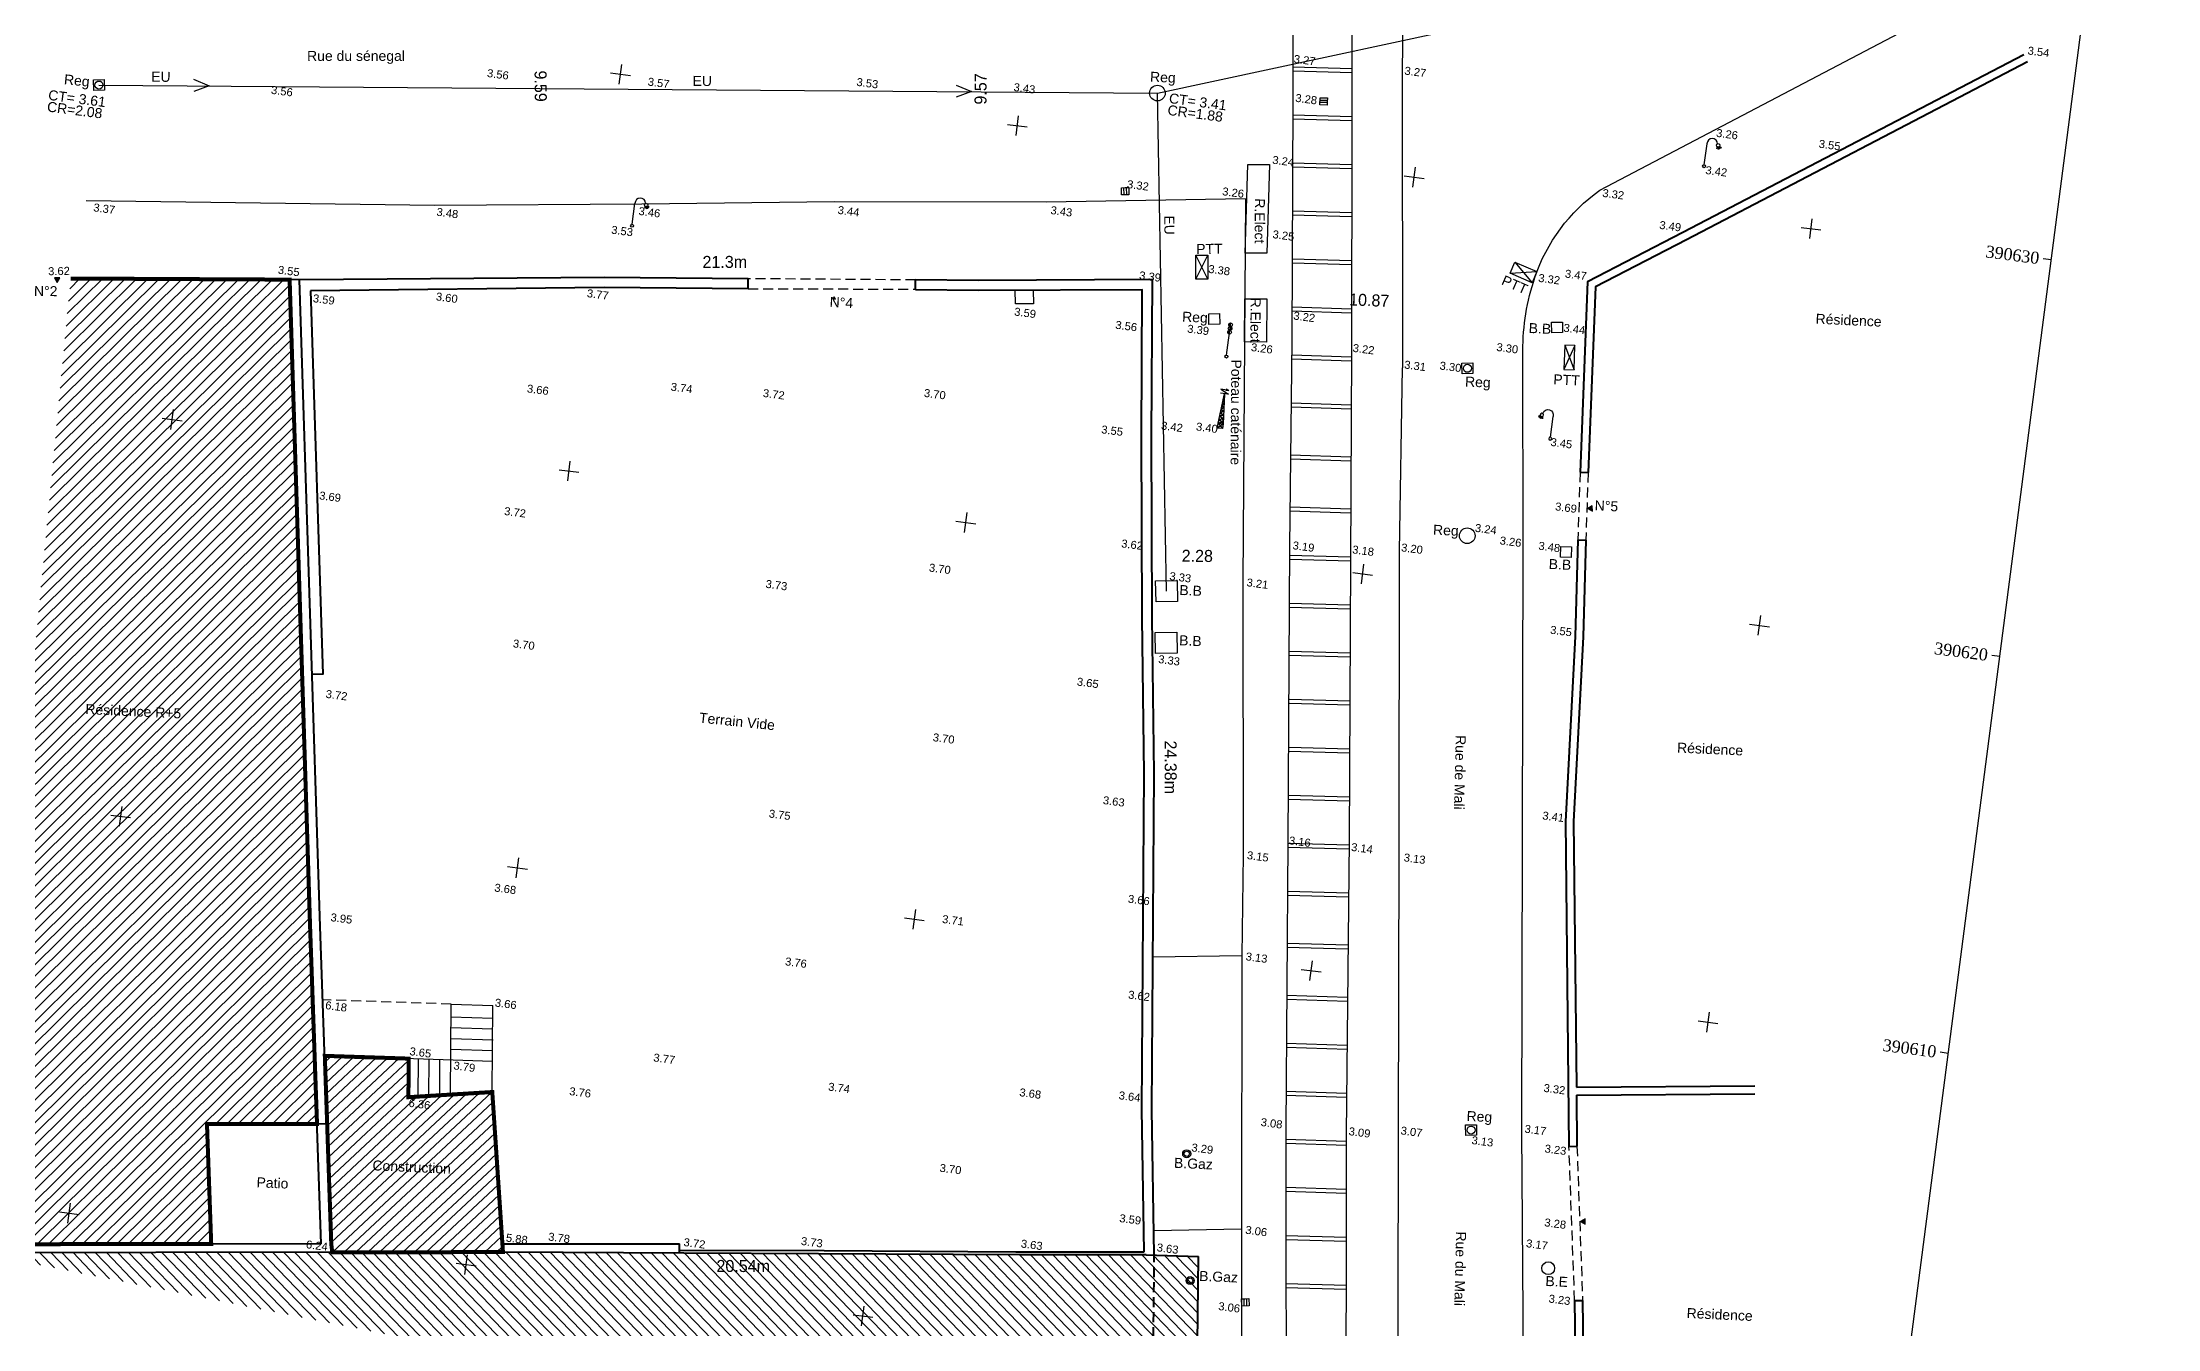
# Model space of a CAD drawing. Header units: millimetres. Extents: x 2804 to 3317, y 6834 to 7064.
# Drawn here: x 3264.3 to 3317.1, y 6948.6 to 6980.8 of the extents above; entities that cross this region are included whole.
import ezdxf
from ezdxf.enums import TextEntityAlignment as Align

# ---------------------------------------------------------------- set-up
doc = ezdxf.new("R2010")
doc.units = ezdxf.units.MM
doc.header["$PDMODE"] = 1
doc.linetypes.add('HIDDEN', pattern=[0.375, 0.25, -0.125])
for name, color, linetype, lineweight in [('Bati', 1, 'Continuous', 40), ('Bloc', 7, 'Continuous', 30), ('Carroyage(4)', 7, 'Continuous', 30), ('cotation', 3, 'Continuous', 30), ('Escalier', 250, 'Continuous', 30), ('F1', 7, 'Continuous', 30), ('Hachures', 8, 'Continuous', 20), ('MiseEnPage', 7, 'Continuous', 30), ('Murs', 11, 'Continuous', 40), ('Rail-Métro', 251, 'Continuous', 30), ('Regard', 7, 'Continuous', 30), ('sens regard', 5, 'Continuous', 30), ('TopoAlt_T', 3, 'Continuous', 30), ('Toponymie', 6, 'Continuous', 30), ('Trottoires', 140, 'Continuous', 30)]:
    doc.layers.add(name, color=color, linetype=linetype, lineweight=lineweight)
doc.styles.add('SEMLTYPE', font='txt.shx')
doc.styles.add('sta', font='LBRITE.TTF')
doc.styles.add('style2', font='swiss.ttf')
doc.styles.add('Times 3.0', font='times.ttf', dxfattribs={"width": 0.99, "height": 0.3})
doc.linetypes.add('Conduite eau', pattern='A,4.5,-1,["o",SEMLTYPE,S=1.5,R=0,X=-1,Y=-0.5],0.666667,-0.333333,0.666667,-0.333333,0.666667,-0.333333,0.666667,-0.333333,0.666667,-0.333333', length=10.5)
doc.dimstyles.new('ISO-25', dxfattribs={"dimtxt": 0.3, "dimasz": 2.5, "dimexe": 1.25, "dimexo": 0.625, "dimtad": 0, "dimdsep": 46, "dimtxsty": 'sta', "dimblk": 'OBLIQUE', "dimcen": 2.5, "dimse1": 1, "dimse2": 1, "dimsd1": 1, "dimsd2": 1, "dimadec": 0, "dimazin": 0, "dimtfac": 1, "dimtmove": 0, "dimatfit": 3, "dimfxl": 1, "dimarcsym": 0})

# ---------------------------------------------------------------- blocks, each defined once
blk = doc.blocks.new('l004')
at = {"color": 0}
for points in [[(0, 0.1), (0, 1.5)], [(0.83, 1.42), (0.93, 1.3)], [(0.85, 1.46), (0.98, 1.37)], [(0.7, 1.4), (0.68, 1.24)], [(0.75, 1.38), (0.78, 1.23)], [(0.79, 1.39), (0.86, 1.25)]]:
    blk.add_lwpolyline(points, dxfattribs=at)
for centre, radius in [((0.75, 1.5), 0.112), ((0, 0), 0.1)]:
    blk.add_circle(centre, radius, dxfattribs=at)
blk.add_arc((0.35, 1.55), 0.354, 8.1301, 188.1301, dxfattribs=at)
blk = doc.blocks.new('BL121', base_point=(1.5, 1))
for points in [[(1.5, 0.69), (1.2, 0.69), (1.2, 1.29), (1.8, 1.29), (1.8, 0.69), (1.5, 0.69)], [(1.41, 0.69), (1.41, 1.29)], [(1.6, 1.29), (1.6, 0.69)]]:
    blk.add_lwpolyline(points)
blk = doc.blocks.new('t006')
at = {"color": 0}
blk.add_line((0, 0), (0, 0), dxfattribs=at)
for points in [[(0.13, -0.08), (0, 0.15), (-0.13, -0.08)], [(0.08, -0.05), (0, 0.09), (-0.08, -0.05)]]:
    blk.add_lwpolyline(points, close=True, dxfattribs=at)
blk.add_lwpolyline([(0, -0.05, 0.156, 0, 0), (0, 0.09, 0, 0, 0)], format="xyseb", dxfattribs=at)
blk = doc.blocks.new('r008')
at = {"color": 0, "const_width": 0.124}
for points in [[(0, 2.2, 0.414214), (-0.07, 2.14, 1)], [(-0.07, 2.14, 0.414214), (0, 2.07, 1)], [(0, 1.7, 0.414214), (-0.07, 1.64, 1)], [(-0.07, 1.64, 0.414214), (0, 1.58, 1)], [(0, 1.83, 0.414214), (0.06, 1.89, 0.414214), (0, 1.95, 1)]]:
    blk.add_lwpolyline(points, format="xyb", dxfattribs=at)
at = {"color": 0}
blk.add_lwpolyline([(0, 0.1), (0, 2.26)], dxfattribs=at)
for centre, radius in [((0, 2.14), 0.124), ((0, 1.89), 0.124), ((0, 1.64), 0.124), ((0, 0), 0.1)]:
    blk.add_circle(centre, radius, dxfattribs=at)
blk = doc.blocks.new('e010')
at = {"color": 0}
for p, q in [((-0.12, 0.12), (0, 1.61)), ((-0.05, 1.02), (0.04, 1.11)), ((-0.03, 1.21), (0.03, 1.27)), ((0.04, 1.1), (-0.03, 1.18)), ((-0.02, 1.41), (0.02, 1.44)), ((0.03, 1.3), (-0.02, 1.35)), ((0.01, 1.49), (-0.01, 1.51)), ((0, 1.61), (0, 1.61)), ((0, 1.61), (0.13, 0.12)), ((-0.05, 0.12), (-0.12, 0.19)), ((-0.12, 0.12), (0.13, 0.12)), ((-0.12, -0.13), (-0.12, 0.12)), ((-0.11, 0.23), (0.1, 0.45)), ((-0.1, 0.43), (0.08, 0.61)), ((0.13, 0.12), (-0.1, 0.35)), ((0.11, 0.32), (-0.09, 0.52)), ((-0.08, 0.63), (0.07, 0.78)), ((0.09, 0.51), (-0.08, 0.68)), ((-0.06, 0.82), (0.06, 0.94)), ((0.08, 0.71), (-0.06, 0.85)), ((0.06, 0.91), (-0.05, 1.01)), ((-0.05, 0.12), (0.11, 0.28)), ((0.13, 0.12), (0.13, -0.13)), ((0.13, -0.13), (-0.12, -0.13))]:
    blk.add_line(p, q, dxfattribs=at)
for points in [[(0.2, 1.81), (-0.2, 1.81), (0.2, 1.61), (-0.2, 1.61)], [(0.05, 1.86), (0.2, 1.81), (0.05, 1.76)], [(0.13, 0.12), (-0.12, -0.13)], [(-0.12, 0.12), (0.13, -0.13)]]:
    blk.add_lwpolyline(points, dxfattribs=at)
blk = doc.blocks.new('*D238')
at = {"layer": 'Defpoints', "color": 0, "ltscale": 2, "transparency": 16777216}
for p in [(3270.708, 6975.309), (3270.708, 6974.867, 3.283), (3292.003, 6974.869, 3.283)]:
    blk.add_point(p, dxfattribs=at)
at = {"layer": 'cotation', "color": 0, "ltscale": 2, "transparency": 16777216, "insert": (3281.319, 6975.31), "char_height": 0.3, "attachment_point": 5, "rotation": 0.0037, "style": 'sta'}
blk.add_mtext('21.3m', dxfattribs=at)
blk = doc.blocks.new('_Oblique')
at = {"color": 0, "linetype": 'ByBlock', "lineweight": -2}
blk.add_line((-0.5, -0.5), (0.5, 0.5), dxfattribs=at)
blk = doc.blocks.new('*D239')
at = {"layer": 'Defpoints', "color": 0, "transparency": 16777216}
for p in [(3292.003, 6974.869, 3.283), (3292.052, 6950.492, 3.283), (3292.484, 6950.493)]:
    blk.add_point(p, dxfattribs=at)
at = {"layer": 'cotation', "color": 0, "transparency": 16777216, "insert": (3292.459, 6962.681), "char_height": 0.3, "attachment_point": 5, "rotation": 270.1158, "style": 'sta'}
blk.add_mtext('24.38m', dxfattribs=at)
blk = doc.blocks.new('*D240')
at = {"layer": 'Defpoints', "color": 0, "transparency": 16777216}
for p in [(3271.508, 6950.246), (3271.509, 6950.558, 3.283), (3292.052, 6950.492, 3.283)]:
    blk.add_point(p, dxfattribs=at)
at = {"layer": 'cotation', "color": 0, "transparency": 16777216, "insert": (3281.78, 6950.213), "char_height": 0.3, "attachment_point": 5, "rotation": 359.8152, "style": 'sta'}
blk.add_mtext('20.54m', dxfattribs=at)
blk = doc.blocks.new('*D242')
at = {"layer": 'Defpoints', "color": 0, "transparency": 16777216}
for p in [(3276.683, 6984.501, 3.592), (3276.748, 6974.908, 3.283), (3276.748, 6974.908)]:
    blk.add_point(p, dxfattribs=at)
at = {"layer": 'cotation', "color": 0, "transparency": 16777216, "insert": (3276.715, 6979.705), "char_height": 0.3, "attachment_point": 5, "rotation": 270.3903, "style": 'sta'}
blk.add_mtext('9.59', dxfattribs=at)
blk = doc.blocks.new('*D243')
at = {"layer": 'Defpoints', "color": 0, "transparency": 16777216}
for p in [(3292.003, 6974.825, 3.283), (3302.865, 6974.4, 3.535), (3302.855, 6974.141)]:
    blk.add_point(p, dxfattribs=at)
at = {"layer": 'cotation', "color": 0, "transparency": 16777216, "insert": (3297.424, 6974.354), "char_height": 0.3, "attachment_point": 5, "rotation": 357.7569, "style": 'sta'}
blk.add_mtext('10.87', dxfattribs=at)
blk = doc.blocks.new('*D244')
at = {"layer": 'Defpoints', "color": 0, "transparency": 16777216}
for p in [(3291.989, 6968.481, 3.283), (3294.272, 6968.464, 3.259), (3294.268, 6967.955)]:
    blk.add_point(p, dxfattribs=at)
at = {"layer": 'cotation', "color": 0, "transparency": 16777216, "insert": (3293.127, 6967.963), "char_height": 0.3, "attachment_point": 5, "rotation": 359.5866, "style": 'sta'}
blk.add_mtext('2.28', dxfattribs=at)
blk = doc.blocks.new('*D245')
at = {"layer": 'Defpoints', "color": 0, "transparency": 16777216}
for p in [(3287.543, 6984.422, 3.864), (3287.473, 6974.851, 3.283), (3287.677, 6974.85)]:
    blk.add_point(p, dxfattribs=at)
at = {"layer": 'cotation', "color": 0, "transparency": 16777216, "insert": (3287.713, 6979.635), "char_height": 0.3, "attachment_point": 5, "rotation": 89.5783, "style": 'sta'}
blk.add_mtext('9.57', dxfattribs=at)

msp = doc.modelspace()

# ---------------------------------------------------------------- hatches: boundary and pattern name
at = {"layer": 'Hachures'}
h = msp.add_hatch(dxfattribs=at)
h.set_pattern_fill('_U', color=256, scale=0.2, angle=44.7039, style=0, pattern_type=0)
h.set_pattern_definition([(44.703900622, (-567626.71948, -312887.60499), (-0.140688618296, 0.142150317207), [])])
h.paths.add_polyline_path([(3264.972, 6974.897), (3270.444, 6974.869), (3271.128, 6953.768), (3268.378, 6953.764), (3268.484, 6950.766), (3262.652, 6950.759)])
h = msp.add_hatch(dxfattribs=at)
h.set_pattern_fill('_U', color=256, scale=0.2, angle=43.1145, style=0, pattern_type=0)
h.set_pattern_definition([(43.114515917, (-567626.71948, -312887.60499), (-0.136691747753, 0.14599782908), [])])
h.paths.add_polyline_path([(3271.323, 6955.468), (3273.418, 6955.399), (3273.413, 6954.435), (3275.508, 6954.564), (3275.775, 6950.563), (3271.509, 6950.558), (3271.484, 6950.77)])
h = msp.add_hatch(dxfattribs=at)
h.set_pattern_fill('_USER', color=256, scale=0.2, angle=313.9113, style=0, pattern_type=0)
h.set_pattern_definition([(313.911305132, (-567626.71948, -312887.60499), (0.14408285626, 0.1387087976), [])])
h.paths.add_polyline_path([(3291.989, 6944.688), (3293.092, 6944.651), (3293.155, 6950.453), (3292.052, 6950.492), (3288.706, 6950.496), (3280.295, 6950.536), (3275.775, 6950.563), (3271.509, 6950.558), (3262.677, 6950.547)])

# ---------------------------------------------------------------- linework, layer by layer
at = {"layer": 'Bati'}
msp.add_line((3268.378, 6953.764, 2.965), (3268.484, 6950.766, 2.965), dxfattribs=at)
at = {"layer": 'Bati', "const_width": 0.1, "flags": 128}
msp.add_lwpolyline([(3264.972, 6974.897), (3270.444, 6974.869), (3270.955, 6958.694), (3271.128, 6953.768), (3268.378, 6953.764), (3268.484, 6950.766), (3262.652, 6950.759)], dxfattribs=at)
at = {"layer": 'Bati', "const_width": 0.1, "elevation": 2.9, "flags": 128}
msp.add_lwpolyline([(3271.323, 6955.468), (3273.418, 6955.399), (3273.413, 6954.435), (3275.508, 6954.564), (3275.775, 6950.563), (3271.509, 6950.558), (3271.484, 6950.77)], close=True, dxfattribs=at)
at = {"layer": 'Bati', "elevation": 2.965, "flags": 128}
msp.add_lwpolyline([(3271.378, 6953.768), (3268.378, 6953.764)], dxfattribs=at)
at = {"layer": 'Bloc', "color": 7}
for p, q in [((3293.392, 6974.879, 0.2), (3293.089, 6975.477, 0.2)), ((3293.092, 6974.877, 0.2), (3293.389, 6975.479, 0.2)), ((3300.943, 6975.027, -3.283), (3301.612, 6975.068, -3.283)), ((3301.06, 6975.303, -3.283), (3301.494, 6974.792, -3.283)), ((3302.565, 6973.221, 0.194), (3302.289, 6972.622, 0.194)), ((3302.312, 6973.231, 0.186), (3302.541, 6972.612, 0.194)), ((3274.466, 6954.5, 3.149), (3274.478, 6956.763, -4.128)), ((3274.476, 6956.445, 0.393), (3275.518, 6956.41, -0.445)), ((3274.478, 6956.763, 1.214), (3275.52, 6956.729, 0.377)), ((3274.473, 6955.905, 0.381), (3275.53, 6955.87, -0.469)), ((3274.475, 6956.175, 0.387), (3275.516, 6956.14, -0.451)), ((3275.512, 6955.33, -0.469), (3271.323, 6955.468, 2.9)), ((3275.512, 6955.33, -0.469), (3271.323, 6955.468, 2.9)), ((3273.413, 6954.435, 3.078), (3273.418, 6955.399, -0.023)), ((3273.656, 6954.45, 3.325), (3273.661, 6955.391, 0.297)), ((3273.926, 6954.466, 3.266), (3273.931, 6955.382, 0.321)), ((3274.196, 6954.483, 3.208), (3274.201, 6955.373, 0.345)), ((3274.472, 6955.634, 0.375), (3275.514, 6955.6, -0.463))]:
    msp.add_line(p, q, dxfattribs=at)
at = {"layer": 'Bloc', "color": 7, "linetype": 'HIDDEN'}
msp.add_line((3274.478, 6956.763, -4.128), (3271.269, 6956.869, 3.795), dxfattribs=at)
at = {"layer": 'Bloc'}
for points, elevation in [([(3265.543, 6979.863), (3265.811, 6979.867), (3265.815, 6979.604), (3265.548, 6979.6)], 0.274), ([(3294.313, 6974.39), (3294.866, 6974.386), (3294.859, 6973.309), (3294.307, 6973.313)], -0.023), ([(3293.415, 6974.014), (3293.682, 6974.019), (3293.687, 6973.756), (3293.419, 6973.751)], -1.623), ([(3299.741, 6972.781), (3300.009, 6972.786), (3300.013, 6972.523), (3299.746, 6972.518)], -0.022), ([(3302.476, 6968.193), (3302.468, 6967.926), (3302.205, 6967.934), (3302.213, 6968.201)], 0.149), ([(3292.086, 6967.341), (3292.621, 6967.35), (3292.63, 6966.824), (3292.095, 6966.815)], -0.055), ([(3292.076, 6966.05), (3292.611, 6966.059), (3292.62, 6965.533), (3292.085, 6965.524)], -0.05), ([(3292.076, 6966.05), (3292.611, 6966.059), (3292.62, 6965.533), (3292.085, 6965.524)], -0.05), ([(3292.076, 6966.05), (3292.611, 6966.059), (3292.62, 6965.533), (3292.085, 6965.524)], -0.05), ([(3292.076, 6966.05), (3292.611, 6966.059), (3292.62, 6965.533), (3292.085, 6965.524)], -0.05), ([(3299.832, 6953.744), (3300.1, 6953.748), (3300.104, 6953.485), (3299.837, 6953.481)], -0.198)]:
    msp.add_lwpolyline(points, close=True, dxfattribs=dict(at, elevation=elevation))
at = {"layer": 'Bloc', "color": 7, "flags": 128}
for points, elevation in [([(3294.386, 6977.748), (3294.932, 6977.745), (3294.866, 6975.531), (3294.321, 6975.534), (3294.386, 6977.748), (3294.386, 6977.748), (3294.932, 6977.745)], -0.042), ([(3273.413, 6954.435), (3275.508, 6954.564), (3275.52, 6956.729), (3275.52, 6956.729)], 3.078)]:
    msp.add_lwpolyline(points, dxfattribs=dict(at, elevation=elevation))
for points, elevation in [([(3293.092, 6974.877), (3293.089, 6975.477), (3293.389, 6975.479), (3293.392, 6974.879)], 0.2), ([(3301.06, 6975.303), (3301.612, 6975.068), (3301.494, 6974.792), (3300.943, 6975.027)], -3.283), ([(3301.982, 6973.802), (3302.249, 6973.807), (3302.254, 6973.544), (3301.986, 6973.539)], 0.106), ([(3302.565, 6973.221), (3302.312, 6973.231), (3302.289, 6972.622), (3302.541, 6972.612)], 0.194)]:
    msp.add_lwpolyline(points, close=True, dxfattribs=dict(at, elevation=elevation))
at = {"layer": 'Bloc', "linetype": 'HIDDEN', "flags": 128}
for points in [[(3281.901, 6974.642), (3286.084, 6974.63)], [(3286.086, 6974.862), (3281.902, 6974.892)]]:
    msp.add_lwpolyline(points, dxfattribs=at)
for points, elevation in [([(3302.695, 6970.056), (3302.636, 6968.364)], 0.252), ([(3302.895, 6970.049), (3302.836, 6968.357)], 0.252), ([(3302.556, 6949.351), (3302.415, 6953.206)], -0.052), ([(3302.615, 6953.208), (3302.756, 6949.352)], 0.252)]:
    msp.add_lwpolyline(points, dxfattribs=dict(at, elevation=elevation))
at = {"layer": 'Carroyage(4)'}
for p, q in [((3278.68, 6979.754, -3.283), (3278.744, 6980.25, -3.283)), ((3278.464, 6980.034, -3.283), (3278.96, 6979.97, -3.283)), ((3288.381, 6978.748, -3.283), (3288.877, 6978.684, -3.283)), ((3288.597, 6978.468, -3.283), (3288.661, 6978.964, -3.283)), ((3298.514, 6977.182, -3.283), (3298.578, 6977.678, -3.283)), ((3298.298, 6977.462, -3.283), (3298.794, 6977.398, -3.283)), ((3308.215, 6976.176, -3.283), (3308.711, 6976.112, -3.283)), ((3308.431, 6975.896, -3.283), (3308.495, 6976.392, -3.283)), ((3314.465, 6975.365, -3.283), (3314.267, 6975.391, -3.283)), ((3267.261, 6971.403, -3.283), (3267.757, 6971.339, -3.283)), ((3267.477, 6971.123, -3.283), (3267.541, 6971.619, -3.283)), ((3277.394, 6969.837, -3.283), (3277.458, 6970.333, -3.283)), ((3277.178, 6970.117, -3.283), (3277.674, 6970.053, -3.283)), ((3287.095, 6968.831, -3.283), (3287.591, 6968.767, -3.283)), ((3287.311, 6968.551, -3.283), (3287.375, 6969.047, -3.283)), ((3297.012, 6967.545, -3.283), (3297.508, 6967.481, -3.283)), ((3297.228, 6967.265, -3.283), (3297.292, 6967.761, -3.283)), ((3307.145, 6965.979, -3.283), (3307.209, 6966.475, -3.283)), ((3306.929, 6966.259, -3.283), (3307.425, 6966.195, -3.283)), ((3313.179, 6965.448, -3.283), (3312.981, 6965.474, -3.283)), ((3266.191, 6961.206, -3.283), (3266.255, 6961.702, -3.283)), ((3265.975, 6961.486, -3.283), (3266.471, 6961.422, -3.283)), ((3275.892, 6960.2, -3.283), (3276.388, 6960.136, -3.283)), ((3276.108, 6959.92, -3.283), (3276.172, 6960.416, -3.283)), ((3286.025, 6958.634, -3.283), (3286.089, 6959.13, -3.283)), ((3285.809, 6958.914, -3.283), (3286.305, 6958.85, -3.283)), ((3295.726, 6957.628, -3.283), (3296.222, 6957.564, -3.283)), ((3295.942, 6957.348, -3.283), (3296.006, 6957.844, -3.283)), ((3305.859, 6956.062, -3.283), (3305.923, 6956.558, -3.283)), ((3305.643, 6956.342, -3.283), (3306.139, 6956.278, -3.283)), ((3311.893, 6955.531, -3.283), (3311.695, 6955.557, -3.283)), ((3264.905, 6951.289, -3.283), (3264.969, 6951.785, -3.283)), ((3264.689, 6951.569, -3.283), (3265.185, 6951.505, -3.283)), ((3274.606, 6950.283, -3.283), (3275.102, 6950.219, -3.283)), ((3274.822, 6950.003, -3.283), (3274.886, 6950.499, -3.283)), ((3284.523, 6948.997, -3.283), (3285.019, 6948.933, -3.283)), ((3284.739, 6948.717, -3.283), (3284.803, 6949.213, -3.283))]:
    msp.add_line(p, q, dxfattribs=at)
at = {"layer": 'Escalier', "elevation": 0.304, "flags": 128}
msp.add_lwpolyline([(3289.029, 6974.606), (3289.031, 6974.262), (3288.581, 6974.26), (3288.579, 6974.604)], dxfattribs=at)
at = {"layer": 'F1', "color": 7}
for centre in [(3292.131, 6979.531, 0.085), (3299.872, 6968.467, -0.043), (3299.872, 6968.467, -3.65)]:
    msp.add_circle(centre, 0.195, dxfattribs=at)
at = {"layer": 'MiseEnPage', "elevation": -3.283}
msp.add_lwpolyline([(3237.628, 6950.314), (3309.999, 6940.929), (3317.127, 6995.895), (3244.756, 7005.28)], close=True, dxfattribs=at)
msp.add_lwpolyline([(3237.628, 6950.314), (3309.999, 6940.929), (3317.127, 6995.895), (3244.756, 7005.28)], close=True, dxfattribs=at)
msp.add_lwpolyline([(3237.628, 6950.314), (3309.999, 6940.929), (3317.127, 6995.895), (3244.756, 7005.28)], close=True, dxfattribs=at)
at = {"layer": 'Murs'}
for p, q in [((3281.901, 6974.642, 0.561), (3281.902, 6974.892, 0.268)), ((3286.084, 6974.612, 0.293), (3286.086, 6974.862)), ((3302.695, 6970.056, 0.252), (3302.895, 6970.049, 0.252)), ((3302.636, 6968.364, 0.252), (3302.836, 6968.357, 0.252)), ((3271.27, 6965.011, 0.307), (3271.006, 6965.002, 2.965)), ((3302.599, 6954.688, -0.153), (3307.056, 6954.722, -3.283)), ((3302.601, 6954.488, -0.153), (3307.057, 6954.522, -3.283)), ((3302.415, 6953.206, -0.057), (3302.615, 6953.208, 0.252)), ((3280.184, 6950.537, 0.733), (3280.188, 6950.766, -0.192)), ((3302.556, 6949.351, -0.052), (3302.756, 6949.352, -0.052)), ((3302.556, 6949.351, -0.052), (3302.606, 6944.226, -3.283)), ((3302.756, 6949.352, -0.052), (3302.806, 6944.228, -3.283))]:
    msp.add_line(p, q, dxfattribs=at)
at = {"layer": 'Murs', "flags": 128}
for points, elevation in [([(3313.782, 6980.491), (3305.259, 6976.043), (3302.881, 6974.816), (3302.695, 6970.056)], 0.252), ([(3313.875, 6980.313), (3305.351, 6975.866), (3303.077, 6974.692), (3302.895, 6970.049)], 0.252), ([(3271.234, 6950.77), (3270.955, 6958.694), (3270.444, 6974.869)], 2.965), ([(3271.484, 6950.77), (3271.205, 6958.703), (3270.694, 6974.867)], 2.965), ([(3270.963, 6974.592), (3271.27, 6965.011), (3271.27, 6965.011)], 0.307), ([(3302.636, 6968.364), (3302.567, 6965.949), (3302.328, 6961.329), (3302.415, 6953.206)], 0.252), ([(3302.836, 6968.357), (3302.767, 6965.941), (3302.528, 6961.325), (3302.599, 6954.688)], 0.252), ([(3302.601, 6954.488), (3302.615, 6953.208)], 0.252), ([(3302.601, 6954.488), (3302.615, 6953.208)], 0.252), ([(3271.234, 6950.77), (3262.652, 6950.759)], 2.965), ([(3275.762, 6950.768), (3280.188, 6950.766)], 2.965), ([(3280.185, 6950.611), (3283.803, 6950.607), (3288.59, 6950.572), (3291.801, 6950.566)], 2.965), ([(3293.092, 6944.651), (3293.155, 6950.453)], 0.055)]:
    msp.add_lwpolyline(points, dxfattribs=dict(at, elevation=elevation))
for points in [[(3281.902, 6974.892), (3278.302, 6974.919), (3270.708, 6974.867), (3264.972, 6974.897)], [(3281.901, 6974.642), (3278.302, 6974.669), (3270.963, 6974.592), (3270.963, 6974.592)], [(3291.801, 6950.566), (3291.737, 6954.127), (3291.797, 6962.527), (3291.745, 6966.419), (3291.732, 6970.936), (3291.752, 6974.617), (3287.659, 6974.6), (3286.084, 6974.612)], [(3292.052, 6950.492), (3291.987, 6954.128), (3292.047, 6962.528), (3291.995, 6966.421), (3291.982, 6970.936), (3292.003, 6974.869), (3287.659, 6974.85), (3286.086, 6974.862)], [(3271.509, 6950.558), (3262.677, 6950.547)], [(3291.852, 6950.492), (3288.706, 6950.496), (3280.295, 6950.536), (3275.775, 6950.563), (3271.509, 6950.558)], [(3291.852, 6950.492), (3293.155, 6950.453)]]:
    msp.add_lwpolyline(points, dxfattribs=at)
at = {"layer": 'Murs', "linetype": 'HIDDEN', "elevation": 0.055, "flags": 128}
msp.add_lwpolyline([(3291.989, 6944.688), (3292.052, 6950.492)], dxfattribs=at)
at = {"layer": 'Rail-Métro'}
for p, q in [((3295.512, 6980.189, 0.106), (3296.988, 6980.146, 0.102)), ((3295.513, 6980.089, 0.106), (3296.988, 6980.046, 0.102)), ((3295.512, 6978.989, 0.106), (3296.986, 6978.945, 0.102)), ((3295.512, 6978.889, 0.106), (3296.986, 6978.845, 0.102)), ((3295.507, 6977.789, 0.106), (3296.984, 6977.745, 0.102)), ((3295.507, 6977.689, 0.106), (3296.984, 6977.645, 0.102)), ((3295.502, 6976.588, 0.106), (3296.982, 6976.544, 0.102)), ((3295.502, 6976.488, 0.106), (3296.982, 6976.444, 0.102)), ((3295.497, 6975.388, 0.106), (3296.98, 6975.344, 0.102)), ((3295.497, 6975.288, 0.106), (3296.98, 6975.244, 0.102)), ((3295.492, 6974.187, 0.106), (3296.978, 6974.143, 0.101)), ((3295.492, 6974.087, 0.106), (3296.978, 6974.043, 0.101)), ((3295.484, 6972.887, 0.106), (3296.975, 6972.843, 0.101)), ((3295.485, 6972.987, 0.106), (3296.975, 6972.943, 0.101)), ((3295.472, 6971.787, 0.106), (3296.97, 6971.743, 0.101)), ((3295.471, 6971.687, 0.106), (3296.969, 6971.642, 0.101)), ((3295.457, 6970.387, 0.105), (3296.963, 6970.342, 0.101)), ((3295.458, 6970.487, 0.105), (3296.964, 6970.442, 0.101)), ((3295.443, 6969.087, 0.105), (3296.957, 6969.042, 0.101)), ((3295.444, 6969.187, 0.105), (3296.957, 6969.142, 0.101)), ((3295.432, 6967.986, 0.105), (3296.952, 6967.941, 0.101)), ((3295.432, 6967.886, 0.105), (3296.951, 6967.841, 0.101)), ((3295.424, 6966.786, 0.105), (3296.946, 6966.741, 0.101)), ((3295.424, 6966.686, 0.105), (3296.946, 6966.641, 0.101)), ((3295.425, 6965.486, 0.105), (3296.94, 6965.441, 0.101)), ((3295.428, 6965.586, 0.105), (3296.94, 6965.541, 0.101)), ((3295.433, 6964.385, 0.105), (3296.935, 6964.34, 0.101)), ((3295.43, 6964.285, 0.105), (3296.934, 6964.24, 0.101)), ((3295.417, 6963.085, 0.105), (3296.928, 6963.04, 0.101)), ((3295.42, 6963.185, 0.105), (3296.929, 6963.14, 0.101)), ((3295.405, 6961.885, 0.105), (3296.923, 6961.84, 0.101)), ((3295.408, 6961.985, 0.105), (3296.923, 6961.94, 0.101)), ((3295.393, 6960.684, 0.105), (3296.916, 6960.639, 0.1)), ((3295.396, 6960.784, 0.105), (3296.917, 6960.739, 0.1)), ((3295.387, 6959.584, 0.105), (3296.906, 6959.539, 0.1)), ((3295.384, 6959.484, 0.105), (3296.905, 6959.439, 0.1)), ((3295.367, 6958.184, 0.105), (3296.892, 6958.139, 0.1)), ((3295.368, 6958.284, 0.105), (3296.893, 6958.239, 0.1)), ((3295.359, 6956.984, 0.105), (3296.881, 6956.939, 0.1)), ((3295.359, 6956.884, 0.105), (3296.88, 6956.839, 0.1)), ((3295.351, 6955.783, 0.105), (3296.868, 6955.738, 0.1)), ((3295.351, 6955.683, 0.105), (3296.868, 6955.638, 0.1)), ((3295.343, 6954.583, 0.104), (3296.858, 6954.538, 0.1)), ((3295.343, 6954.483, 0.104), (3296.857, 6954.438, 0.1)), ((3295.337, 6953.383, 0.104), (3296.848, 6953.338, 0.1)), ((3295.337, 6953.283, 0.104), (3296.848, 6953.238, 0.1)), ((3295.336, 6952.182, 0.104), (3296.847, 6952.138, 0.1)), ((3295.333, 6952.082, 0.104), (3296.847, 6952.037, 0.1)), ((3295.341, 6950.982, 0.104), (3296.845, 6950.937, 0.1)), ((3295.341, 6950.882, 0.104), (3296.845, 6950.837, 0.1)), ((3295.343, 6949.781, 0.104), (3296.844, 6949.737, 0.1)), ((3295.343, 6949.681, 0.104), (3296.844, 6949.637, 0.1))]:
    msp.add_line(p, q, dxfattribs=at)
at = {"layer": 'Rail-Métro', "flags": 128}
for points, elevation in [([(3295.517, 6994.896), (3295.554, 6988.939), (3295.507, 6984.314), (3295.514, 6979.343), (3295.489, 6973.356), (3295.434, 6968.203), (3295.385, 6960.812), (3295.337, 6953.64), (3295.35, 6944.615)], 0.107), ([(3297.054, 6994.85), (3297.016, 6988.863), (3296.995, 6984.312), (3296.976, 6973.079), (3296.918, 6960.839), (3296.849, 6953.523), (3296.837, 6944.582)], 0.103)]:
    msp.add_lwpolyline(points, dxfattribs=dict(at, elevation=elevation))
at = {"layer": 'Regard'}
for centre, radius in [((3265.679, 6979.733, 0.324), 0.1), ((3299.877, 6972.652, 0.027), 0.1), ((3299.968, 6953.614, -0.148), 0.1), ((3292.862, 6953.021, 3.178), 0.101), ((3292.862, 6953.021, 3.178), 0.0656), ((3301.896, 6950.16, -0.113), 0.16), ((3292.946, 6949.851, 3.138), 0.101), ((3292.946, 6949.851, 3.138), 0.0656)]:
    msp.add_circle(centre, radius, dxfattribs=at)
at = {"layer": 'sens regard', "linetype": 'Conduite eau'}
for p, q in [((3268.045, 6979.878, 0.324), (3268.435, 6979.712, 0.324)), ((3268.435, 6979.712, 0.324), (3268.052, 6979.573, 0.324)), ((3287.098, 6979.733, 0.324), (3287.487, 6979.567, 0.324)), ((3287.487, 6979.567, 0.324), (3287.104, 6979.427, 0.324))]:
    msp.add_line(p, q, dxfattribs=at)
at = {"layer": 'sens regard', "linetype": 'Conduite eau', "ltscale": 0.1, "flags": 128}
for points, elevation in [([(3265.679, 6979.733), (3292.131, 6979.531), (3302.222, 6981.695), (3313.884, 6987.381)], 0.324), ([(3292.357, 6967.081), (3292.131, 6979.531)], 0.043)]:
    msp.add_lwpolyline(points, dxfattribs=dict(at, elevation=elevation))
at = {"layer": 'Trottoires'}
for p, q in [((3294.24, 6957.971, -0.156), (3292.014, 6957.932)), ((3294.232, 6951.137, -0.225), (3292.042, 6951.097))]:
    msp.add_line(p, q, dxfattribs=at)
at = {"layer": 'Trottoires', "flags": 128}
for points, elevation in [([(3298.286, 6984.061), (3298.243, 6980.003), (3298.256, 6972.661)], 0.09), ([(3294.329, 6976.885), (3289.346, 6976.802), (3284.062, 6976.816), (3279.248, 6976.757), (3274.071, 6976.719), (3265.359, 6976.836)], -0.024), ([(3294.329, 6976.885), (3294.307, 6973.313), (3294.263, 6967.32), (3294.271, 6960.501), (3294.24, 6957.971), (3294.232, 6951.137), (3294.229, 6949.305), (3294.229, 6944.639)], -0.024), ([(3298.137, 6944.554), (3298.155, 6953.537), (3298.172, 6960.656), (3298.178, 6968.082), (3298.256, 6972.661)], -0.269)]:
    msp.add_lwpolyline(points, dxfattribs=dict(at, elevation=elevation))
at = {"layer": 'Trottoires', "elevation": -0.213, "flags": 128}
msp.add_lwpolyline([(3301.306, 6944.485), (3301.235, 6953.585), (3301.271, 6968.193), (3301.263, 6973.092, -0.081797), (3301.561, 6974.919, -0.158964), (3303.187, 6977.103), (3313.045, 6982.285)], format="xyb", dxfattribs=at)

# ---------------------------------------------------------------- block references
at = {"rotation": 352.6113051324832}
for name, p, xscale, yscale, zscale in [('r008', (3293.855, 6972.946, 31.804), 0.375, 0.375, 0.375), ('e010', (3293.7, 6971.217, 0.132), 0.5, 0.5, 0.5)]:
    msp.add_blockref(name, p, dxfattribs=dict(at, xscale=xscale, yscale=yscale, zscale=zscale))
at = {"layer": 'Bloc', "color": 7, "linetype": 'Continuous'}
for p, xscale, yscale, zscale, rotation in [((3296.281, 6979.323, -1.657), 0.3048192000105291, 0.3048192000105291, 0.6096383999999941, 88.5006895915766), ((3291.326, 6977.074, -3.731), 0.304819200017814, 0.304819200017814, 0.6096383999999941, 180.8473104263644), ((3294.329, 6949.303, -1.754), 0.3048192000177092, 0.3048192000177092, 0.6096383999999939, 181.3686329768064)]:
    msp.add_blockref('BL121', p, dxfattribs=dict(at, xscale=xscale, yscale=yscale, zscale=zscale, rotation=rotation))
at = {"layer": 'Bloc', "color": 7, "yscale": 0.375, "zscale": 0.5}
for p, xscale, rotation in [((3305.792, 6977.704, 0.135), 0.375, 352.6113051324832), ((3279.002, 6976.216, -1.557), 0.375, 352.6113051324832), ((3301.947, 6970.894, 0.163), -0.3750000000000144, 352.6113209939967)]:
    msp.add_blockref('l004', p, dxfattribs=dict(at, xscale=xscale, rotation=rotation))
at = {"layer": 'Bloc', "color": 251}
for p, xscale, yscale, zscale, rotation in [((3264.636, 6974.874, 429.283), 0.5000000000892855, 0.5000000000892855, 0.5000000000892855, 300.3502678799684), ((3284.055, 6974.402, 213), 0.2500000000242943, 0.2500000000242943, 0.2500000000242943, 237.7808489538099), ((3302.964, 6969.151, 213), 0.5000000000460579, 0.5000000000460579, 0.5000000000460579, 332.6153112483111), ((3302.783, 6951.33, 213), 0.5000000000460579, 0.5000000000460579, 0.5000000000460579, 332.6153112483111)]:
    msp.add_blockref('t006', p, dxfattribs=dict(at, xscale=xscale, yscale=yscale, zscale=zscale, rotation=rotation))

# ---------------------------------------------------------------- texts
at = {"layer": 'Carroyage(4)', "style": 'Times 3.0', "width": 0.99}
for s, p in [('390630', (3314.148, 6975.255, -3.283)), ('390620', (3312.862, 6965.338, -3.283)), ('390610', (3311.576, 6955.421, -3.283))]:
    msp.add_text(s, height=0.3, rotation=352.6113, dxfattribs=at).set_placement(p, align=Align.RIGHT)
at = {"layer": 'TopoAlt_T', "color": 7, "style": 'style2'}
for s, rotation, p in [('3.27', 352.6113, (3295.553, 6980.49, -0.012)), ('3.27', 352.6113, (3298.32, 6980.195, -0.016)), ('3.54', 352.6113, (3313.893, 6980.698, 0.252)), ('3.56', 352.6113, (3269.996, 6979.714, 0.281)), ('3.56', 352.6113, (3275.393, 6980.135, 0.282)), ('3.57', 352.6113, (3279.409, 6979.92, 0.286)), ('3.53', 352.6113, (3284.626, 6979.914, 0.242)), ('3.43', 352.6113, (3288.551, 6979.785, 0.149)), ('3.28', 352.6113, (3295.592, 6979.515, -0.012)), ('3.26', 352.6113, (3306.109, 6978.639, -0.026)), ('3.55', 352.6113, (3308.673, 6978.367, 0.262)), ('3.24', 352.6113, (3295.018, 6977.966, -0.042)), ('3.42', 352.6113, (3305.841, 6977.71, 0.135)), ('3.32', 352.6113, (3291.387, 6977.359, 0.041)), ('3.26', 352.6113, (3293.767, 6977.179, -0.024)), ('3.32', 352.6113, (3303.266, 6977.138, 0.038)), ('3.37', 352.6113, (3265.555, 6976.777, 0.084)), ('3.48', 352.6113, (3274.131, 6976.668, 0.194)), ('3.46', 352.6113, (3279.18, 6976.687, 0.174)), ('3.44', 352.6113, (3284.156, 6976.713, 0.161)), ('3.43', 352.6113, (3289.475, 6976.71, 0.147)), ('3.53', 352.6113, (3278.497, 6976.219, 0.174)), ('3.25', 352.6113, (3295.023, 6976.107, -0.032)), ('3.49', 352.6113, (3304.69, 6976.339, 0.207)), ('3.62', 1.2715, (3264.406, 6975.178, 0.336)), ('3.55', 352.6113, (3270.167, 6975.219, 0.307)), ('3.39', 352.6113, (3291.69, 6975.081, 0.275)), ('3.38', 352.6113, (3293.418, 6975.24, 0.275)), ('3.32', 352.6113, (3301.665, 6975.014, 0.034)), ('3.47', 352.6113, (3302.331, 6975.122, 0.182)), ('3.59', 352.6113, (3271.042, 6974.507, 0.307)), ('3.60', 352.6113, (3274.116, 6974.552, 0.317)), ('3.77', 352.6113, (3277.889, 6974.633, 0.486)), ('3.59', 352.6113, (3288.568, 6974.173, 0.304)), ('3.22', 352.6113, (3295.544, 6974.072, -0.058)), ('3.56', 352.6113, (3291.095, 6973.843, 0.275)), ('3.39', 352.6113, (3292.892, 6973.747, 0.275)), ('3.44', 352.6113, (3302.294, 6973.77, 0.155)), ('3.26', 352.6113, (3294.484, 6973.285, -0.019)), ('3.22', 352.6113, (3297.027, 6973.265, -0.064)), ('3.31', 352.6113, (3298.314, 6972.849, 0.027)), ('3.30', 352.6113, (3299.198, 6972.824, 0.02)), ('3.30', 352.6113, (3300.618, 6973.288, 0.02)), ('3.74', 352.6113, (3279.983, 6972.296, 0.455)), ('3.66', 352.6113, (3276.391, 6972.251, 0.381)), ('3.72', 352.6113, (3282.287, 6972.138, 0.438)), ('3.70', 352.6113, (3286.312, 6972.141, 0.414)), ('3.55', 352.6113, (3290.743, 6971.229, 0.27)), ('3.42', 352.6113, (3292.238, 6971.325, 0.132)), ('3.40', 352.6113, (3293.111, 6971.301, -0.019)), ('3.45', 352.6113, (3301.969, 6970.914, 0.163)), ('3.69', 352.6113, (3271.199, 6969.578, 0.406)), ('3.72', 352.6113, (3275.821, 6969.188, 0.432)), ('3.69', 352.6113, (3302.085, 6969.305, 0.403)), ('3.24', 352.6113, (3300.081, 6968.768, -0.02)), ('3.62', 352.6113, (3291.242, 6968.379, 0.332)), ('3.19', 352.6113, (3295.525, 6968.331, -0.097)), ('3.18', 352.6113, (3297.015, 6968.228, -0.099)), ('3.20', 352.6113, (3298.236, 6968.279, -0.02)), ('3.26', 352.6113, (3300.7, 6968.453, -0.02)), ('3.48', 352.6113, (3301.668, 6968.322, 0.198)), ('3.70', 352.6113, (3286.437, 6967.776, 0.412)), ('3.33', 352.6113, (3292.446, 6967.564, 0.043)), ('3.73', 352.6113, (3282.354, 6967.368, 0.452)), ('3.21', 352.6113, (3294.375, 6967.406, -0.075)), ('3.55', 352.6113, (3301.961, 6966.22, 0.262)), ('3.70', 352.6113, (3276.04, 6965.88, 0.417)), ('3.33', 352.6113, (3292.166, 6965.488, 0.049)), ('3.65', 352.6113, (3290.134, 6964.925, 0.372)), ('3.72', 352.6113, (3271.361, 6964.617, 0.441)), ('3.70', 352.6113, (3286.533, 6963.535, 0.422)), ('3.63', 352.6113, (3290.784, 6961.962, 0.352)), ('3.75', 352.6113, (3282.435, 6961.628, 0.467)), ('3.41', 352.6113, (3301.766, 6961.579, 0.123)), ('3.16', 352.6113, (3295.433, 6960.956, -0.149)), ('3.14', 352.6113, (3296.987, 6960.791, -0.149)), ('3.15', 352.6113, (3294.383, 6960.587, -0.133)), ('3.13', 352.6113, (3298.302, 6960.531, -0.149)), ('3.68', 352.6113, (3275.577, 6959.776, 0.392)), ('3.66', 352.6113, (3291.41, 6959.498, 0.375)), ('3.95', 352.6113, (3271.482, 6959.036, 0.669)), ('3.71', 352.6113, (3286.766, 6958.991, 0.429)), ('3.13', 352.6113, (3294.352, 6958.058, -0.156)), ('3.76', 352.6113, (3282.841, 6957.933, 0.476)), ('3.62', 352.6113, (3291.416, 6957.102, 0.335)), ('6.18', 352.6113, (3271.35, 6956.838, 2.9)), ('3.66', 352.6113, (3275.589, 6956.902, 0.377)), ('3.65', 352.6113, (3273.455, 6955.688, 0.369)), ('3.77', 352.6113, (3279.55, 6955.53, 0.485)), ('3.79', 352.6113, (3274.555, 6955.33, 0.511)), ('6.36', 352.6113, (3273.433, 6954.396, 3.078)), ('3.76', 352.6113, (3277.448, 6954.689, 0.476)), ('3.74', 352.6113, (3283.919, 6954.802, 0.452)), ('3.68', 352.6113, (3288.697, 6954.661, 0.401)), ('3.64', 352.6113, (3291.179, 6954.585, 0.353)), ('3.32', 352.6113, (3301.796, 6954.77, 0.033)), ('3.08', 352.6113, (3294.727, 6953.917, -0.216)), ('3.29', 352.6113, (3292.996, 6953.282, 0.008)), ('3.09', 352.6113, (3296.925, 6953.688, -0.216)), ('3.07', 352.6113, (3298.225, 6953.706, -0.216)), ('3.13', 352.6113, (3299.997, 6953.464, -0.154)), ('3.17', 352.6113, (3301.322, 6953.75, -0.154)), ('3.23', 352.6113, (3301.823, 6953.256, -0.057)), ('3.70', 352.6113, (3286.704, 6952.773, 0.416)), ('3.59', 352.6113, (3291.195, 6951.515, 0.306)), ('3.06', 352.6113, (3294.344, 6951.223, -0.225)), ('3.28', 352.6113, (3301.816, 6951.41, -0.007)), ('6.24', 352.6113, (3270.869, 6950.861, 2.961)), ('5.88', 352.6113, (3275.865, 6951.028, 2.597)), ('3.78', 352.6113, (3276.922, 6951.054, 0.5)), ('3.72', 352.6113, (3280.305, 6950.916, 0.433)), ('3.73', 352.6113, (3283.238, 6950.944, 0.448)), ('3.63', 352.6113, (3288.733, 6950.88, 0.416)), ('3.63', 352.6113, (3292.129, 6950.785, 0.348)), ('3.17', 352.6113, (3301.359, 6950.887, -0.113)), ('3.06', 352.6113, (3293.668, 6949.317, -0.224)), ('3.23', 352.6113, (3301.923, 6949.505, -3.283))]:
    msp.add_text(s, height=0.2, rotation=rotation, dxfattribs=at).set_placement(p, align=Align.TOP_LEFT)
at = {"layer": 'Toponymie', "style": 'style2'}
for s, rotation, p in [('Rue du sénegal', 0.0194, (3270.879, 6980.336, 448.017)), ('Reg', 354.3332, (3264.796, 6979.753, -47.552)), ('EU', 359.2878, (3266.982, 6979.818, -47.552)), ('EU', 359.2878, (3280.512, 6979.713, -47.552)), ('Reg', 357.3788, (3291.941, 6979.817, 369.759)), ('R.Elect', 269.6765, (3294.566, 6976.901, -47.552)), ('EU', 270.6425, (3292.3, 6976.472, -47.552)), ('PTT', 0.5683, (3293.101, 6975.51, -43.903)), ('PTT', 336.449, (3300.707, 6974.758, -47.552)), ('N°2', 359.7295, (3264.055, 6974.458, -47.552)), ('N°4', 357.3788, (3283.934, 6974.184, -47.552)), ('R.Elect', 269.6765, (3294.459, 6974.42, -47.552)), ('Reg', 357.3788, (3292.743, 6973.82, -47.552)), ('Résidence ', 357.3788, (3308.573, 6973.768, 390.367)), ('B.B', 357.3788, (3301.403, 6973.536, 136.562)), ('Poteau caténaire', 269.6033, (3293.977, 6972.874, -47.552)), ('Reg', 357.3788, (3299.813, 6972.199, -47.552)), ('PTT', 357.3788, (3302.02, 6972.254, -43.903)), ('N°5', 357.3788, (3303.053, 6969.101, -47.552)), ('Reg', 357.3788, (3299.013, 6968.494, 369.589)), ('B.B', 357.3788, (3301.904, 6967.639, 136.606)), ('B.B', 357.3788, (3292.674, 6966.988, 136.456)), ('B.B', 357.3788, (3292.668, 6965.733, 136.456)), ('Résidence R+5', 357.3788, (3265.334, 6964.011, 390.367)), ('Terrain Vide', 354.1003, (3280.666, 6963.801, 390.367)), ('Rue de Mali', 268.6012, (3299.588, 6963.487, 448.017)), ('Résidence ', 357.3788, (3305.112, 6963.05, 390.367)), ('Reg', 357.3788, (3299.851, 6953.841, 369.589)), ('Construction', 357.3788, (3272.509, 6952.609, 2.9)), ('B.Gaz', 357.3788, (3292.54, 6952.672, 327.46)), ('Patio', 357.3788, (3269.612, 6952.186, 390.367)), ('Rue du Mali', 268.6012, (3299.596, 6951.082, 448.017)), ('B.Gaz', 357.3788, (3293.168, 6949.846, 327.42)), ('B.E', 357.3788, (3301.821, 6949.717, 136.456)), ('Résidence ', 357.3788, (3305.351, 6948.917, 390.367))]:
    msp.add_text(s, height=0.25, rotation=rotation, dxfattribs=at).set_placement(p)
at = {"layer": 'Toponymie', "color": 0, "style": 'style2'}
for s, p in [('CR=2.08', (3264.37, 6979.074, 388.056)), ('CT= 3.61', (3264.399, 6979.365, 388.056)), ('CR=1.88', (3292.371, 6978.989, 388.056)), ('CT= 3.41', (3292.407, 6979.284, 388.056))]:
    msp.add_text(s, height=0.25, rotation=352.6113, dxfattribs=at).set_placement(p)

# ---------------------------------------------------------------- dimensions: what is measured, and where the dimension line sits
at = {"layer": 'cotation'}
for p1, p2, distance, picture, middle in [((3276.683, 6984.501, 0.309), (3276.748, 6974.908), 0, '*D242', (3276.715, 6979.705, -3.283)), ((3287.543, 6984.422, 0.58), (3287.473, 6974.851), 0.205, '*D245', (3287.713, 6979.635, -3.283)), ((3292.003, 6974.825), (3302.865, 6974.4, 0.252), -0.259, '*D243', (3297.424, 6974.354, -3.283)), ((3291.989, 6968.481), (3294.272, 6968.464, -0.024), -0.509, '*D244', (3293.127, 6967.963, -3.283))]:
    dim = msp.add_aligned_dim(p1=p1, p2=p2, distance=distance, dimstyle='ISO-25', dxfattribs=at)
    dim.commit()
    dim.dimension.update_dxf_attribs({"geometry": picture, "text_midpoint": middle})
at = {"layer": 'cotation', "ltscale": 2}
dim = msp.add_linear_dim(base=(3270.708, 6975.309, -3.283), p1=(3292.003, 6974.869), p2=(3270.708, 6974.867), angle=180.0037, text='<>m', dimstyle='ISO-25', dxfattribs=at)
dim.commit()
dim.dimension.update_dxf_attribs({"geometry": '*D238', "text_midpoint": (3281.319, 6975.31, -3.283), "dimtype": 129})
at = {"layer": 'cotation', "color": 3}
for p1, p2, distance, picture, middle in [((3292.003, 6974.869), (3292.052, 6950.492), 0.431, '*D239', (3292.459, 6962.681, -3.283)), ((3292.052, 6950.492), (3271.509, 6950.558), 0.312, '*D240', (3281.78, 6950.213, -3.283))]:
    dim = msp.add_aligned_dim(p1=p1, p2=p2, distance=distance, text='<>m', dimstyle='ISO-25', dxfattribs=at)
    dim.commit()
    dim.dimension.update_dxf_attribs({"geometry": picture, "text_midpoint": middle})

doc.saveas('drawing.dxf')
